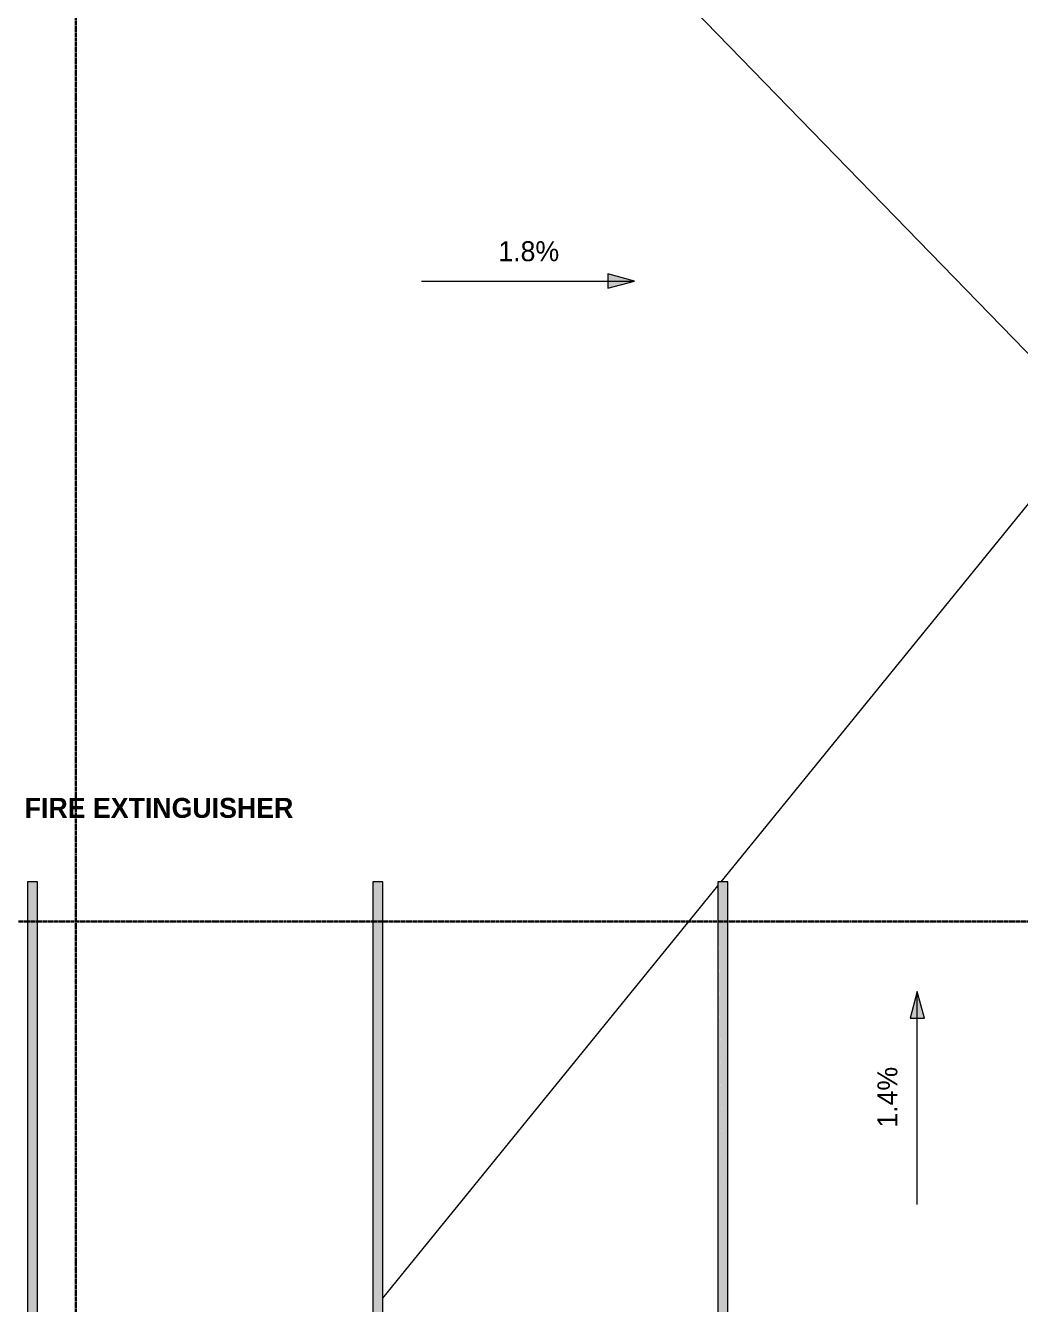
# Model space of a CAD drawing. Header units: inches. Extents: x -4124 to -1807, y 9775 to 11251.
# Drawn here: x -3802.4 to -3503.6, y 10052.2 to 10436.4 of the extents above; entities that cross this region are included whole.
import ezdxf

# ---------------------------------------------------------------- set-up
doc = ezdxf.new("R2010")
doc.units = ezdxf.units.IN
doc.header["$MEASUREMENT"] = 0
doc.linetypes.add('Grid Line 1_2_', pattern=[0.875, 0.5, -0.125, 0.125, -0.125])
doc.linetypes.add('Grid Line 1_2__2_', pattern=[0.875, 0.5, -0.125, 0.125, -0.125])
for name, color, linetype, lineweight in [('0-1', 7, 'Continuous', 5), ('A-FLOR-1', 53, 'Continuous', 18), ('A-GENM', 5, 'Continuous', 9), ('G-ANNO-DIMS', 111, 'Continuous', 9), ('G-ANNO-TEXT', 231, 'Continuous', 9), ('S-GRID-1', 1, 'Grid Line 1_2_', 9), ('S-GRID-2', 1, 'Grid Line 1_2__2_', 30)]:
    doc.layers.add(name, color=color, linetype=linetype, lineweight=lineweight)
doc.styles.add('Century Gothic', font='ufonts.com_century-gothic.ttf', dxfattribs={"height": 6})
doc.styles.add('Century Gothic_B', font='GOTHICB.TTF', dxfattribs={"height": 6})

# ---------------------------------------------------------------- blocks, each defined once
blk = doc.blocks.new('CTR - 1st Phase - Shell_rvt-1-ENLARGED FLOOR PLAN - BASEMENT - WEST')
at = {"layer": 'A-FLOR-1'}
for p, q in [((-3481.32, 10317.26), (-3687.48, 10529.4)), ((-3593.49, 10179.19), (-3481.32, 10317.26)), ((-3695.16, 10054.03), (-3594.49, 10177.95))]:
    blk.add_line(p, q, dxfattribs=at)
at = {"layer": 'S-GRID-1'}
blk.add_line((-1807.14, 10167.19), (-4091.58, 10167.19), dxfattribs=at)
blk = doc.blocks.new('CTR - 1st Phase - Structure_rvt-1-ENLARGED FLOOR PLAN - BASEMENT - WEST')
at = {"layer": 'S-GRID-2'}
for p, q in [((-3787.32, 9774.88), (-3787.32, 11217.93)), ((-1807.14, 10167.19), (-4076.95, 10167.19))]:
    blk.add_line(p, q, dxfattribs=at)
blk = doc.blocks.new('Parking_Stall_Multiple - STANDARD-2216199-ENLARGED FLOOR PLAN - BASEMENT - WEST')
at = {"layer": 'A-GENM'}
h = blk.add_hatch(color=256, dxfattribs=at)
h.paths.add_polyline_path([(0, 207.34), (210, 207.34), (210, 210.34), (106.5, 208.84), (3, 210.34)], flags=0)
h.paths.add_polyline_path([(0, 210.34), (0, 207.34), (0.08, 210.25)], flags=0)
h.paths.add_polyline_path([(0, 210.34), (3, 210.34), (3, 311), (210, 311), (210, 314), (0, 314), (0, 236.37)], flags=0)
h = blk.add_hatch(color=256, dxfattribs=at)
h.paths.add_polyline_path([(0, 103.67), (210, 103.67), (210, 106.67), (106.5, 105.17), (3, 106.67)], flags=0)
h.paths.add_polyline_path([(0, 106.67), (0, 103.67), (0.08, 106.58)], flags=0)
h.paths.add_polyline_path([(3, 210.34), (106.5, 208.84), (210, 210.34), (81.15, 210.34)], flags=0)
h.paths.add_polyline_path([(0, 207.34), (3, 210.34), (0, 210.34), (0.08, 210.25)], flags=0)
h.paths.add_polyline_path([(0, 132.7), (0, 106.67), (3, 106.67), (3, 207.34), (0, 207.34), (0, 168.7)], flags=0)
h = blk.add_hatch(color=256, dxfattribs=at)
h.paths.add_polyline_path([(3, 106.67), (106.5, 105.17), (208.76, 106.67), (190.08, 106.67)], flags=0)
h.paths.add_polyline_path([(0, 103.67), (3, 106.67), (0, 106.67), (0.08, 106.58)], flags=0)
h.paths.add_polyline_path([(0, 1.5), (0, 0), (190, 0), (190, 1.5), (206, 1.5), (206, 0), (210, 0), (210, 3), (3, 3), (3, 103.67), (0, 103.67), (0, 3)], flags=0)
for p, q in [((210, 314), (0, 314)), ((0, 314), (0, 207.34)), ((210, 311), (210, 314)), ((3, 210.34), (3, 311)), ((3, 311), (210, 311)), ((210, 210.34), (0, 210.34)), ((0, 210.34), (0, 103.67)), ((210, 210.34), (3, 210.34)), ((210, 207.34), (210, 210.34)), ((210, 207.34), (210, 210.34)), ((0, 207.34), (210, 207.34)), ((3, 106.67), (3, 207.34)), ((3, 207.34), (210, 207.34)), ((210, 106.67), (0, 106.67)), ((0, 106.67), (0, 0)), ((210, 106.67), (3, 106.67)), ((210, 103.67), (210, 106.67)), ((210, 103.67), (210, 106.67)), ((0, 103.67), (210, 103.67)), ((3, 3), (3, 103.67)), ((3, 103.67), (210, 103.67)), ((210, 3), (3, 3)), ((210, 0), (210, 3)), ((0, 0), (190, 0)), ((206, 0), (210, 0))]:
    blk.add_line(p, q, dxfattribs=at)

msp = doc.modelspace()

# ---------------------------------------------------------------- hatches: boundary and pattern name
at = {"layer": 'G-ANNO-DIMS'}
for points in [[(-3619.55735, 10359.61519), (-3627.55735, 10361.75879), (-3627.55735, 10357.4716)], [(-3619.55735, 10359.61519), (-3627.55735, 10361.75879), (-3627.55735, 10357.4716)], [(-3534.59469, 10146.17477), (-3536.73828, 10138.17477), (-3532.45109, 10138.17477)], [(-3534.59469, 10146.17477), (-3536.73828, 10138.17477), (-3532.45109, 10138.17477)]]:
    msp.add_hatch(color=256, dxfattribs=at).paths.add_polyline_path(points, flags=0)

# ---------------------------------------------------------------- linework, layer by layer
for p, q in [((-3683.55735, 10359.61519), (-3619.55735, 10359.61519)), ((-3683.55735, 10359.61519), (-3619.55735, 10359.61519)), ((-3619.55735, 10359.61519), (-3627.55735, 10361.75879)), ((-3627.55735, 10361.75879), (-3627.55735, 10357.4716)), ((-3619.55735, 10359.61519), (-3627.55735, 10361.75879)), ((-3627.55735, 10361.75879), (-3627.55735, 10357.4716)), ((-3627.55735, 10357.4716), (-3619.55735, 10359.61519)), ((-3627.55735, 10357.4716), (-3619.55735, 10359.61519)), ((-3534.59469, 10146.17477), (-3536.73828, 10138.17477)), ((-3534.59469, 10146.17477), (-3536.73828, 10138.17477)), ((-3532.45109, 10138.17477), (-3534.59469, 10146.17477)), ((-3534.59469, 10082.17477), (-3534.59469, 10146.17477)), ((-3532.45109, 10138.17477), (-3534.59469, 10146.17477)), ((-3534.59469, 10082.17477), (-3534.59469, 10146.17477)), ((-3536.73828, 10138.17477), (-3532.45109, 10138.17477)), ((-3536.73828, 10138.17477), (-3532.45109, 10138.17477))]:
    msp.add_line(p, q, dxfattribs=at)

# ---------------------------------------------------------------- block references
at = {"layer": '0-1'}
for name in ['CTR - 1st Phase - Shell_rvt-1-ENLARGED FLOOR PLAN - BASEMENT - WEST', 'CTR - 1st Phase - Structure_rvt-1-ENLARGED FLOOR PLAN - BASEMENT - WEST']:
    msp.add_blockref(name, (0, 0), dxfattribs=at)
at = {"layer": 'A-GENM', "rotation": 89.99999999999953}
msp.add_blockref('Parking_Stall_Multiple - STANDARD-2216199-ENLARGED FLOOR PLAN - BASEMENT - WEST', (-3487.82374, 9969.1894), dxfattribs=at)

# ---------------------------------------------------------------- texts
at = {"layer": 'G-ANNO-TEXT', "insert": (-3802.70048, 10204.36486), "char_height": 6, "width": 91.506, "attachment_point": 1, "style": 'Century Gothic_B'}
msp.add_mtext('FIRE EXTINGUISHER', dxfattribs=at)

# ---------------------------------------------------------------- next in the draw order: texts
at = {"layer": 'G-ANNO-DIMS', "insert": (-3660.45334, 10371.60409), "char_height": 6, "width": 21.3503875, "attachment_point": 1, "line_spacing_factor": 0.984502, "style": 'Century Gothic', "bg_fill": 3, "box_fill_scale": 1.25, "bg_fill_color": 256, "bg_fill_true_color": 13158600, "bg_fill_transparency": 0}
msp.add_mtext('1.8%', dxfattribs=at)
at = {"layer": 'G-ANNO-DIMS', "insert": (-3546.58358, 10105.27877), "char_height": 6, "width": 21.3503875, "attachment_point": 1, "rotation": 90, "line_spacing_factor": 0.984502, "style": 'Century Gothic', "bg_fill": 3, "box_fill_scale": 1.25, "bg_fill_color": 256, "bg_fill_true_color": 13158600, "bg_fill_transparency": 0}
msp.add_mtext('1.4%', dxfattribs=at)

# ---------------------------------------------------------------- next in the draw order: texts
at = {"layer": 'G-ANNO-DIMS', "insert": (-3660.45334, 10371.60409), "char_height": 6, "width": 21.3503875, "attachment_point": 1, "line_spacing_factor": 0.984502, "style": 'Century Gothic', "bg_fill": 3, "box_fill_scale": 1.25, "bg_fill_color": 256, "bg_fill_true_color": 13158600, "bg_fill_transparency": 0}
msp.add_mtext('1.8%', dxfattribs=at)
at = {"layer": 'G-ANNO-DIMS', "insert": (-3546.58358, 10105.27877), "char_height": 6, "width": 21.3503875, "attachment_point": 1, "rotation": 90, "line_spacing_factor": 0.984502, "style": 'Century Gothic', "bg_fill": 3, "box_fill_scale": 1.25, "bg_fill_color": 256, "bg_fill_true_color": 13158600, "bg_fill_transparency": 0}
msp.add_mtext('1.4%', dxfattribs=at)

doc.saveas('drawing.dxf')
